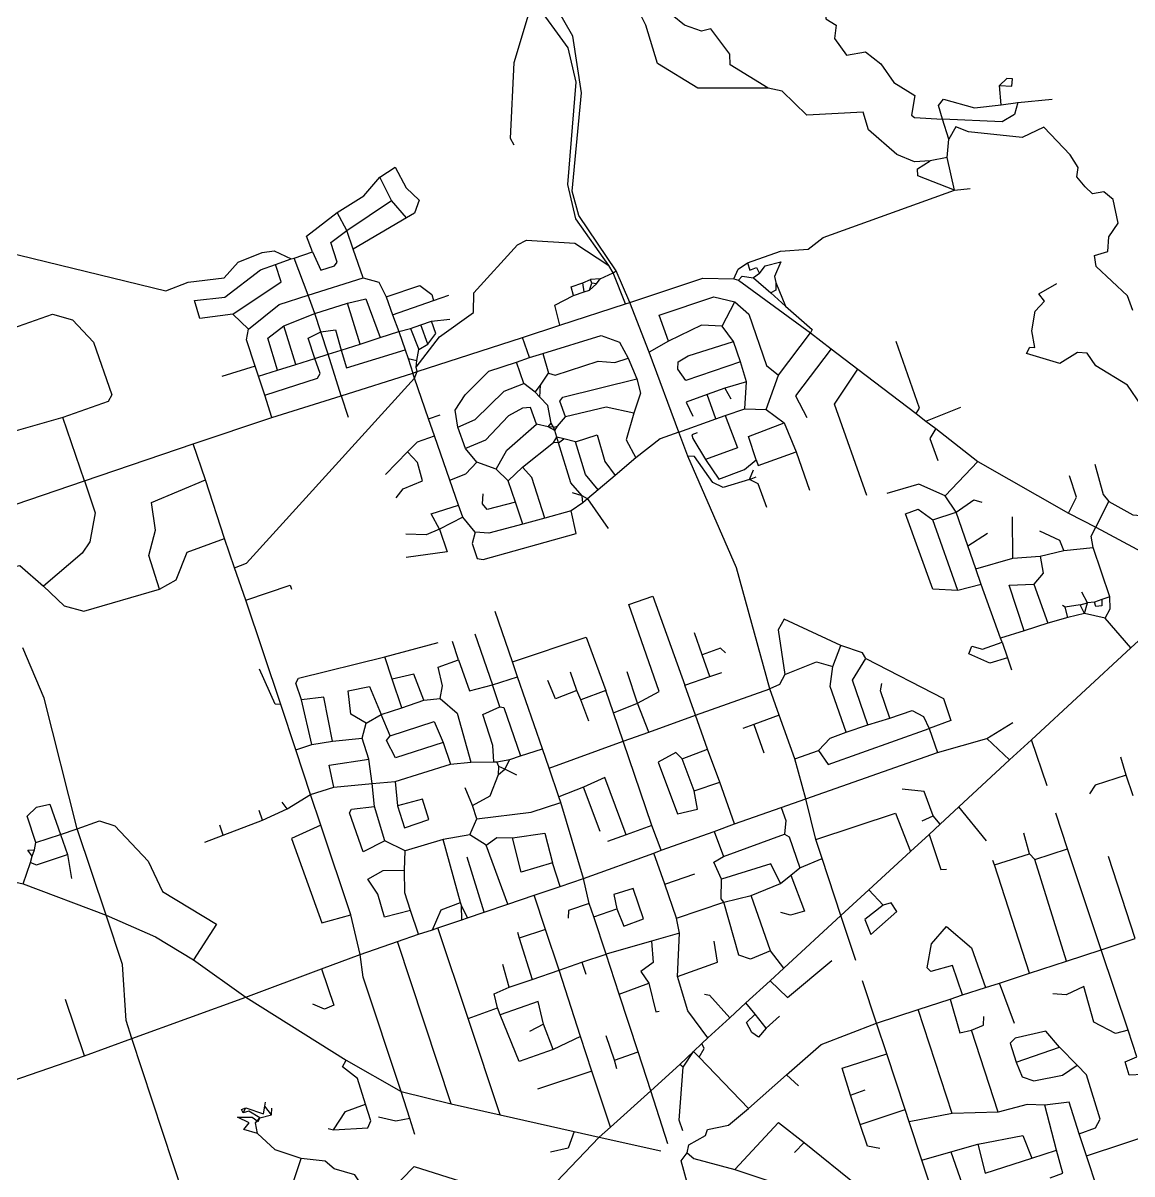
# Model space of a CAD drawing. Header units: metres. Extents: x 609554 to 651406, y 4826501 to 4857446.
# Drawn here: x 644985 to 648898, y 4849140 to 4853202 of the extents above; entities that cross this region are included whole.
import ezdxf

# ---------------------------------------------------------------- set-up
doc = ezdxf.new("R2010")
doc.units = ezdxf.units.M

msp = doc.modelspace()

# ---------------------------------------------------------------- linework, layer by layer
at = {"layer": 'ROADS'}
for points in [[(647435.5, 4853783.7), (647446.5, 4853791.3), (647497.4, 4853622), (647440.1, 4853571.8), (647453.3, 4853529.5), (647407.6, 4853404.8), (647407.1, 4853352.3), (647462.9, 4853333.7), (647487.8, 4853264), (647578.5, 4853293.2), (647663.7, 4853366), (647723.9, 4853348.8), (647817.7, 4853276.4), (647817.5, 4853217), (647854.8, 4853195), (647848.6, 4853147.7), (647891.2, 4853088.4), (647958.2, 4853100.7), (648012.2, 4853057.9), (648058.3, 4852992.1), (648132.2, 4852947), (648119.8, 4852877.7), (648130.7, 4852868.6), (648229.7, 4852862.7)], [(647614.4, 4852972.6), (647366.8, 4852972), (647224.6, 4853060), (647183.2, 4853194.8), (647116.4, 4853328.1)], [(647614.4, 4852972.6), (647480.9, 4853055.3), (647478.7, 4853092.4), (647412.3, 4853181.5), (647379.4, 4853174.1), (647318.8, 4853194.4), (647275.2, 4853230.2), (647206.8, 4853251.3), (647166.4, 4853322.5), (647116.4, 4853328.1)], [(647052.7, 4852347.1), (646935.7, 4852511.3), (646907.6, 4852631.9), (646936.8, 4852993.7), (646909.3, 4853114.9), (646792.2, 4853274.8), (646704.8, 4853290.5)], [(646718.8, 4852770.8), (646705.5, 4852794.4), (646718.1, 4853062.8), (646779.1, 4853267.1), (646761.2, 4853283.5), (646717.1, 4853267.1), (646704.8, 4853290.5)], [(646956, 4852956), (646925, 4853156.5), (646839.8, 4853306.5)], [(648431.2, 4852982.3), (648474.7, 4852979.8), (648476.3, 4853005), (648456.9, 4853006.9), (648431.2, 4852982.3)], [(647078.4, 4852328), (646946.2, 4852522.9), (646923.4, 4852608.4), (646956, 4852956)], [(648186.3, 4852716.3), (648130.5, 4852712.7), (648069, 4852738.7), (647969.1, 4852825), (647950, 4852887.3), (647750.5, 4852877.6), (647664.5, 4852962.2), (647614.4, 4852972.6)], [(648436.7, 4852913.1), (648431.2, 4852982.3)], [(648229.7, 4852862.7), (648215.9, 4852911.8), (648233.2, 4852933.2), (648342.4, 4852903.5), (648436.7, 4852913.1)], [(648495.9, 4852922.4), (648483.7, 4852879.1), (648440.3, 4852853.5), (648229.7, 4852862.7)], [(648436.7, 4852913.1), (648495.9, 4852922.4)], [(648495.9, 4852922.4), (648616.9, 4852933.5)], [(648251.6, 4852792.3), (648229.7, 4852862.7)], [(648901.5, 4852187.6), (648882.8, 4852239.5), (648772.5, 4852343.1), (648766.2, 4852381.3), (648813.3, 4852395.5), (648817.2, 4852447.4), (648849.5, 4852496.3), (648831.5, 4852578.9), (648798.7, 4852606.4), (648758.6, 4852599.2), (648733.7, 4852624.2), (648704.1, 4852659.6), (648708.4, 4852693), (648680.1, 4852737.2), (648586.9, 4852834.3), (648510.6, 4852798.4), (648321.7, 4852818.3), (648276.7, 4852836.1), (648251.6, 4852792.3)], [(648246.1, 4852727.6), (648251.6, 4852792.3)], [(644269.6, 4852726), (644551.7, 4852506), (644643.7, 4852463), (645489.2, 4852257.1), (645568.4, 4852287.4), (645694.3, 4852302.6), (645744.7, 4852357.9), (645828.5, 4852392.4), (645871.2, 4852398.4), (645931.6, 4852369.7)], [(648272, 4852612.7), (648143, 4852663.4), (648141, 4852687.3), (648186.3, 4852716.3)], [(648246.1, 4852727.6), (648186.3, 4852716.3)], [(648272, 4852612.7), (648246.1, 4852727.6)], [(646243.6, 4852658.7), (646297.8, 4852693.1), (646337.6, 4852620.7), (646383.4, 4852577), (646366.9, 4852530.7), (646337.8, 4852514.8)], [(646093.3, 4852534), (646188.2, 4852593), (646243.6, 4852658.7)], [(646285.4, 4852576.3), (646243.6, 4852658.7)], [(647541.6, 4852356), (647657.5, 4852396.7), (647756.2, 4852404.5), (647808.9, 4852445.4), (648272, 4852612.7)], [(648272, 4852612.7), (648326.9, 4852618.4)], [(646128, 4852469.7), (646285.4, 4852576.3)], [(646337.8, 4852514.8), (646285.4, 4852576.3)], [(646006.9, 4852394.2), (645985.5, 4852450.3), (646093.3, 4852534)], [(646128, 4852469.7), (646093.3, 4852534)], [(646337.8, 4852514.8), (646150.3, 4852404.1)], [(646006.9, 4852394.2), (646035.8, 4852330.5), (646084.4, 4852344.9), (646093.1, 4852358.5), (646071.4, 4852427.6), (646128, 4852469.7)], [(646150.3, 4852404.1), (646128, 4852469.7)], [(646371.9, 4851988.2), (646454.8, 4852095.1), (646574.9, 4852181.1), (646576.4, 4852250.4), (646729.9, 4852420), (646761.9, 4852435.4), (646931.8, 4852425.7), (647052.7, 4852347.1)], [(645941.8, 4852372.9), (646006.9, 4852394.2)], [(646185.9, 4852302.8), (646150.3, 4852404.1)], [(645725.1, 4852175.1), (645609.5, 4852158.9), (645589.6, 4852222.8), (645696.8, 4852235), (645822.7, 4852331.2), (645876.2, 4852350.2)], [(645725.1, 4852175.1), (645895.7, 4852288.8), (645876.2, 4852350.2)], [(645876.2, 4852350.2), (645931.6, 4852369.7)], [(645931.6, 4852369.7), (645941.8, 4852372.9)], [(645990.7, 4852242), (645941.8, 4852372.9)], [(647067.6, 4852320.7), (647052.7, 4852347.1)], [(647492.8, 4852299.6), (647508.1, 4852333.1), (647541.6, 4852356)], [(647541.6, 4852356), (647549.6, 4852330.3), (647572.8, 4852339.2), (647584, 4852318.8)], [(647584, 4852318.8), (647604.3, 4852345.7), (647659.8, 4852359.4), (647636.5, 4852307.5), (647642.1, 4852286.4)], [(645990.7, 4852242), (646185.9, 4852302.8)], [(646185.9, 4852302.8), (646240.6, 4852287.7), (646266, 4852236)], [(647021.5, 4852299.6), (646988.1, 4852297.5)], [(647008.5, 4852282.2), (647021.5, 4852299.6)], [(647021.5, 4852299.6), (647067.6, 4852320.7)], [(647067.6, 4852320.7), (647078.4, 4852328)], [(647111.2, 4852211.3), (647067.6, 4852320.7)], [(647125.8, 4852216), (647078.4, 4852328)], [(647125.8, 4852216), (647383.4, 4852301.7), (647492.8, 4852299.6)], [(647492.8, 4852299.6), (647509.8, 4852294.3)], [(647509.8, 4852294.3), (647522.9, 4852308.8), (647562.7, 4852302.9)], [(647584, 4852318.8), (647562.7, 4852302.9)], [(647562.7, 4852302.9), (647623.8, 4852250.6)], [(646266, 4852236), (646385.7, 4852276.5), (646428, 4852244), (646433, 4852222.6)], [(646927.8, 4852241.1), (646919.4, 4852271.4), (646960.4, 4852285.2)], [(646960.4, 4852285.2), (646988.1, 4852297.5)], [(646965, 4852253.1), (646960.4, 4852285.2)], [(646965, 4852253.1), (646984.5, 4852259.3)], [(646984.5, 4852259.3), (646992.6, 4852284.3)], [(646984.5, 4852259.3), (647008.5, 4852282.2)], [(646992.6, 4852284.3), (646988.1, 4852297.5)], [(647008.5, 4852282.2), (646992.6, 4852284.3)], [(647509.8, 4852294.3), (647763.7, 4852108.6)], [(647642.1, 4852286.4), (647641.5, 4852259.3), (647623.8, 4852250.6)], [(647642.1, 4852286.4), (647675.7, 4852202.5)], [(648931, 4851853.9), (648882.6, 4851923.9), (648770.3, 4851992.3), (648740.7, 4852036.9), (648706.3, 4852039.9), (648644.1, 4852000.8), (648526, 4852035.4), (648537.5, 4852058.4), (648555, 4852056.9), (648545.1, 4852116.2), (648556.4, 4852185.3), (648589.9, 4852220.1), (648570.1, 4852247), (648633.5, 4852283.5)], [(645781.2, 4852122.3), (645889.3, 4852209.1), (645990.7, 4852242)], [(646014.5, 4852176.9), (645990.7, 4852242)], [(646129.5, 4852213.7), (646194.6, 4852228.5), (646245.7, 4852092.2)], [(646266, 4852236), (646289, 4852172.4)], [(646289, 4852172.4), (646433, 4852222.6)], [(646433, 4852222.6), (646487.6, 4852242.4)], [(646879.4, 4852135.4), (646862.3, 4852206.7), (646927.8, 4852241.1)], [(646927.8, 4852241.1), (646965, 4852253.1)], [(647262.4, 4852079.8), (647229.4, 4852170.9), (647422.4, 4852235.4), (647496.5, 4852217.8)], [(647452, 4852132.2), (647496.5, 4852217.8)], [(647496.5, 4852217.8), (647546, 4852174.8), (647609.1, 4851993.6), (647650.7, 4851959.4)], [(647623.8, 4852250.6), (647675.7, 4852202.5)], [(645904.9, 4852133), (646014.5, 4852176.9)], [(646014.5, 4852176.9), (646129.5, 4852213.7)], [(646036.1, 4852111.9), (646014.5, 4852176.9)], [(646175.1, 4852068.8), (646129.5, 4852213.7)], [(646879.4, 4852135.4), (647111.2, 4852211.3)], [(647111.2, 4852211.3), (647125.8, 4852216)], [(647194.9, 4852041), (647125.8, 4852216)], [(647675.7, 4852202.5), (647769.5, 4852121.2), (647763.7, 4852108.6)], [(644828, 4852082.5), (645089, 4852174.3), (645159.5, 4852155.2), (645233.3, 4852076.2), (645297.9, 4851890.3), (645285.4, 4851866.9), (645125.3, 4851809.6)], [(645781.2, 4852122.3), (645725.1, 4852175.1)], [(646289, 4852172.4), (646311.6, 4852113.3)], [(646352, 4852123.7), (646388.7, 4852136.7)], [(646388.7, 4852136.7), (646426.9, 4852150.2)], [(646413, 4852068.3), (646388.7, 4852136.7)], [(646413, 4852068.3), (646441.3, 4852106.6), (646426.9, 4852150.2)], [(646426.9, 4852150.2), (646491.2, 4852156.9)], [(645804.7, 4851991.7), (645773.4, 4852084), (645781.2, 4852122.3)], [(645882.8, 4851976.9), (645849.3, 4852089.8), (645904.9, 4852133)], [(645948, 4851997.4), (645904.9, 4852133)], [(646014.9, 4852018.4), (645991.3, 4852089.9), (646036.1, 4852111.9)], [(646036.1, 4852111.9), (646088, 4852119.2), (646108.3, 4852047.8)], [(646062.4, 4852033.3), (646036.1, 4852111.9)], [(646245.7, 4852092.2), (646311.6, 4852113.3)], [(646311.6, 4852113.3), (646352, 4852123.7)], [(646311.6, 4852113.3), (646333.4, 4852048.9)], [(646352, 4852123.7), (646382.1, 4852050.1)], [(646747.3, 4852092.1), (646879.4, 4852135.4)], [(646819, 4852035.7), (647025.6, 4852099.8), (647089.4, 4852076.2), (647120.8, 4852020)], [(647452, 4852132.2), (647379.6, 4852135.7), (647262.4, 4852079.8)], [(647492.1, 4852077.8), (647452, 4852132.2)], [(647650.7, 4851959.4), (647763.7, 4852108.6)], [(647763.7, 4852108.6), (647836.6, 4852052.8)], [(645125.3, 4851809.6), (644944.2, 4851757.8), (644828, 4852082.5)], [(646108.3, 4852047.8), (646175.1, 4852068.8)], [(646175.1, 4852068.8), (646245.7, 4852092.2)], [(646375.5, 4851972.3), (646747.3, 4852092.1)], [(646382.1, 4852050.1), (646413, 4852068.3)], [(646772.8, 4852021.3), (646747.3, 4852092.1)], [(647262.4, 4852079.8), (647194.9, 4852041)], [(647517.2, 4852006.4), (647324.2, 4851941.2), (647295.4, 4851981.2), (647296.9, 4852006.7), (647331.7, 4852027.5), (647492.1, 4852077.8)], [(647517.2, 4852006.4), (647492.1, 4852077.8)], [(648136.5, 4851823.9), (648149, 4851842.4), (648066.5, 4852078)], [(645837.9, 4851889.4), (646024.4, 4851949.3), (646033.8, 4851965), (646014.9, 4852018.4)], [(645948, 4851997.4), (646014.9, 4852018.4)], [(646014.9, 4852018.4), (646062.4, 4852033.3)], [(646062.4, 4852033.3), (646108.3, 4852047.8)], [(646107.7, 4851886.7), (646062.4, 4852033.3)], [(646108.3, 4852047.8), (646126.9, 4851985.4), (646333.4, 4852048.9)], [(646333.4, 4852048.9), (646343.9, 4852018.8)], [(646343.9, 4852018.8), (646360.2, 4851967.1)], [(646343.9, 4852018.8), (646374.8, 4852011.5)], [(646374.8, 4852011.5), (646382.1, 4852050.1)], [(646726.2, 4852005.8), (646772.8, 4852021.3)], [(646772.8, 4852021.3), (646819, 4852035.7)], [(646819, 4852035.7), (646839.4, 4851966.9)], [(646839.4, 4851966.9), (646862.6, 4851959.2), (647014.3, 4852008.6), (647073.6, 4852004.7), (647120.8, 4852020)], [(647120.8, 4852020), (647150.7, 4851947)], [(647298.8, 4851758.6), (647194.9, 4852041)], [(647836.6, 4852052.8), (647710.5, 4851886.8), (647751.4, 4851810.1)], [(647836.6, 4852052.8), (647930.4, 4851980.4)], [(645804.7, 4851991.7), (645686.8, 4851954.3)], [(645816.3, 4851956), (645804.7, 4851991.7)], [(645816.3, 4851956), (645882.8, 4851976.9)], [(645882.8, 4851976.9), (645948, 4851997.4)], [(646371.9, 4851988.2), (646374.8, 4852011.5)], [(646375.5, 4851972.3), (646371.9, 4851988.2)], [(646519.2, 4851776.1), (646510.2, 4851835.9), (646544.9, 4851890.1), (646629.2, 4851973.9), (646726.2, 4852005.8)], [(646752.2, 4851929.8), (646726.2, 4852005.8)], [(647538.6, 4851936.1), (647517.2, 4852006.4)], [(647962.2, 4851535.1), (647848.1, 4851856.9), (647930.4, 4851980.4)], [(647930.4, 4851980.4), (648136.5, 4851823.9)], [(645731, 4851279.6), (645774, 4851296.1), (646366.3, 4851949.4)], [(645837.9, 4851889.4), (645816.3, 4851956)], [(646107.7, 4851886.7), (646360.2, 4851967.1)], [(646360.2, 4851967.1), (646375.5, 4851972.3)], [(646366.3, 4851949.4), (646360.2, 4851967.1)], [(646366.3, 4851949.4), (646375.5, 4851972.3)], [(646416.2, 4851805.6), (646366.3, 4851949.4)], [(646811.4, 4851924.2), (646839.4, 4851966.9)], [(646899.7, 4851812.1), (646879.4, 4851867.7), (646890.4, 4851881.5), (647150.7, 4851947)], [(647150.7, 4851947), (647163.6, 4851896), (647140.1, 4851824.8)], [(647538.6, 4851936.1), (647461.9, 4851913.1)], [(647532.6, 4851841.1), (647538.6, 4851936.1)], [(647607.3, 4851838.4), (647650.7, 4851959.4)], [(646519.2, 4851776.1), (646580.1, 4851803.3), (646682.4, 4851903), (646752.2, 4851929.8)], [(646792.2, 4851900), (646752.2, 4851929.8)], [(646792.2, 4851900), (646811.4, 4851924.2)], [(646809.1, 4851882.2), (646792.2, 4851900)], [(646809.1, 4851882.2), (646811.4, 4851924.2)], [(647461.9, 4851913.1), (647398.7, 4851890.8)], [(647461.9, 4851913.1), (647482.6, 4851876.4)], [(645863.4, 4851810.5), (645837.9, 4851889.4)], [(645863.4, 4851810.5), (646107.7, 4851886.7)], [(646107.7, 4851886.7), (646132.8, 4851811.5)], [(646848.4, 4851789.7), (646837.5, 4851852.3), (646809.1, 4851882.2)], [(647398.7, 4851890.8), (647325.7, 4851864.7), (647348.5, 4851814.2)], [(647429.9, 4851805.4), (647398.7, 4851890.8)], [(646416.2, 4851805.6), (646457.6, 4851819.6)], [(646796.6, 4851786.7), (646776.3, 4851845.7), (646747.2, 4851843.1), (646698.7, 4851816.3), (646616.6, 4851730), (646545.9, 4851701.1)], [(646870.9, 4851779.7), (646899.7, 4851812.1)], [(647140.1, 4851824.8), (647043.2, 4851846), (646899.7, 4851812.1)], [(647140.1, 4851824.8), (647113.3, 4851731), (647147.5, 4851667.8)], [(647463.2, 4851816.7), (647505.8, 4851702.7), (647393.9, 4851661.7)], [(647429.9, 4851805.4), (647463.2, 4851816.7)], [(647463.2, 4851816.7), (647532.6, 4851841.1)], [(647532.6, 4851841.1), (647607.3, 4851838.4)], [(647607.3, 4851838.4), (647671.5, 4851791.1)], [(648136.5, 4851823.9), (648171.1, 4851797.1)], [(648171.1, 4851797.1), (648294.3, 4851846)], [(645202.1, 4851586.5), (645125.3, 4851809.6)], [(645585.8, 4851717.5), (645863.4, 4851810.5)], [(646437.1, 4851745.5), (646416.2, 4851805.6)], [(646545.9, 4851701.1), (646519.2, 4851776.1)], [(646654.9, 4851627.4), (646692.7, 4851694.5), (646796.6, 4851786.7)], [(646837.8, 4851777), (646796.6, 4851786.7)], [(646837.8, 4851777), (646848.4, 4851789.7)], [(646861.2, 4851764.1), (646837.8, 4851777)], [(646856.6, 4851776.1), (646837.8, 4851777)], [(646856.6, 4851776.1), (646848.4, 4851789.7)], [(646856.6, 4851776.1), (646870.9, 4851779.7)], [(646861.2, 4851764.1), (646856.6, 4851776.1)], [(646861.2, 4851764.1), (646870.9, 4851779.7)], [(647298.8, 4851758.6), (647429.9, 4851805.4)], [(647572.1, 4851661), (647544.8, 4851743.5), (647671.5, 4851791.1)], [(647671.5, 4851791.1), (647713, 4851689.2)], [(648171.1, 4851797.1), (648205.7, 4851771.7)], [(648205.7, 4851771.7), (648185.6, 4851735.7), (648212.8, 4851658.1)], [(648205.7, 4851771.7), (648353.9, 4851655)], [(646341.8, 4851689.1), (646377.3, 4851723.6), (646437.1, 4851745.5)], [(646491.4, 4851589.4), (646437.1, 4851745.5)], [(646857, 4851721.9), (646868.6, 4851740.5)], [(646868.6, 4851740.5), (646861.2, 4851764.1)], [(646874.4, 4851720.6), (646868.6, 4851740.5)], [(646893, 4851734.9), (646868.6, 4851740.5)], [(646874.4, 4851720.6), (646893, 4851734.9)], [(646934.9, 4851724.7), (646893, 4851734.9)], [(646934.9, 4851724.7), (647011.1, 4851749.4), (647038.2, 4851654.5), (647074.5, 4851605)], [(647298.8, 4851758.6), (647233.6, 4851734.2), (647147.5, 4851667.8)], [(647331.2, 4851673.1), (647298.8, 4851758.6)], [(647364.1, 4851755.6), (647344.8, 4851748.9), (647349, 4851735.4), (647393.9, 4851661.7)], [(645202.1, 4851586.5), (645585.8, 4851717.5)], [(645629.1, 4851589.6), (645585.8, 4851717.5)], [(646264.2, 4851609), (646341.8, 4851689.1)], [(646301.9, 4851526.9), (646326.9, 4851558.6), (646394.4, 4851586.3), (646377.3, 4851651.6), (646341.8, 4851689.1)], [(646586.5, 4851652), (646545.9, 4851701.1)], [(646747.4, 4851635.3), (646857, 4851721.9)], [(646874.4, 4851720.6), (646857, 4851721.9)], [(646958.1, 4851533.4), (646918.6, 4851580), (646874.4, 4851720.6)], [(647014.5, 4851554.3), (646970.2, 4851609.4), (646934.9, 4851724.7)], [(647572.1, 4851661), (647578.7, 4851641.2), (647713, 4851689.2)], [(647713, 4851689.2), (647760.5, 4851553.5)], [(646491.4, 4851589.4), (646547.6, 4851611.7), (646586.5, 4851652)], [(646654.9, 4851627.4), (646586.5, 4851652)], [(647147.5, 4851667.8), (647074.5, 4851605)], [(647620.6, 4850852.6), (647502.5, 4851279.8), (647331.2, 4851673.1)], [(647548.5, 4851591.3), (647455.4, 4851563.1), (647419.2, 4851580.8), (647354.6, 4851672.3), (647331.2, 4851673.1)], [(647393.9, 4851661.7), (647440.1, 4851592.2), (647531.2, 4851626.8), (647572.1, 4851661)], [(648239.1, 4851533), (648353.9, 4851655)], [(648353.9, 4851655), (648674.5, 4851472.4)], [(646697.4, 4851586.9), (646654.9, 4851627.4)], [(646697.4, 4851586.9), (646747.4, 4851635.3)], [(646826, 4851455.2), (646780.7, 4851597.9), (646747.4, 4851635.3)], [(647548.5, 4851591.3), (647563.1, 4851625.8)], [(648767.2, 4851645.3), (648797.1, 4851538.2), (648817.2, 4851513.7)], [(644811.9, 4851453.9), (645202.1, 4851586.5)], [(645202.1, 4851586.5), (645240.1, 4851473.2), (645220.9, 4851371.3), (645194.1, 4851331.2), (645057.1, 4851214.4)], [(645467.1, 4851204.2), (645428.7, 4851322.8), (645452.6, 4851412.7), (645438.6, 4851510.4), (645629.1, 4851589.6)], [(645696.4, 4851382.7), (645629.1, 4851589.6)], [(646521.4, 4851500.8), (646491.4, 4851589.4)], [(646723, 4851511.1), (646697.4, 4851586.9)], [(647074.5, 4851605), (647014.5, 4851554.3)], [(647548.5, 4851591.3), (647572.7, 4851600.1)], [(647609.5, 4851492.1), (647579.6, 4851575.7), (647548.5, 4851591.3)], [(648239.1, 4851533), (648145.7, 4851575.3), (648033.8, 4851542.1)], [(648674.5, 4851472.4), (648702, 4851529.3), (648677.4, 4851604.6)], [(646723, 4851511.1), (646623.2, 4851485), (646606.3, 4851505.8), (646608.5, 4851540.1)], [(646958.1, 4851533.4), (646924.3, 4851544)], [(646977.5, 4851522.6), (646958.1, 4851533.4)], [(646961, 4851509.2), (646958.1, 4851533.4)], [(647014.5, 4851554.3), (646977.5, 4851522.6)], [(648278.2, 4851476.5), (648239.1, 4851533)], [(646455.1, 4851415.6), (646425.9, 4851470.2), (646521.4, 4851500.8)], [(646536.6, 4851458.3), (646521.4, 4851500.8)], [(646749.2, 4851433.2), (646723, 4851511.1)], [(646961, 4851509.2), (646919.4, 4851480.3)], [(646977.5, 4851522.6), (646961, 4851509.2)], [(646977.5, 4851522.6), (647049.8, 4851418.5)], [(648284.1, 4851199.6), (648195.2, 4851204.6), (648099.7, 4851470), (648143.5, 4851486.7), (648195.6, 4851449)], [(648278.2, 4851476.5), (648340.6, 4851519.4), (648368.2, 4851511.4)], [(648770.3, 4851423.4), (648817.2, 4851513.7)], [(648817.2, 4851513.7), (648901.9, 4851467), (648987.3, 4851459.2)], [(646536.6, 4851458.3), (646455.1, 4851415.6)], [(646580.9, 4851405), (646536.6, 4851458.3)], [(646580.9, 4851405), (646570.2, 4851365.9), (646588.2, 4851312.1), (646609, 4851309.4), (646937.1, 4851400.3), (646919.4, 4851480.3)], [(646826, 4851455.2), (646749.2, 4851433.2)], [(646919.4, 4851480.3), (646826, 4851455.2)], [(648195.6, 4851449), (648278.2, 4851476.5)], [(648284.1, 4851199.6), (648195.6, 4851449)], [(648318.9, 4851357.4), (648278.2, 4851476.5)], [(648478.2, 4851314), (648476.2, 4851459)], [(648674.5, 4851472.4), (648770.3, 4851423.4)], [(646455.1, 4851415.6), (646407.6, 4851396.1), (646336, 4851398.2)], [(646455.1, 4851415.6), (646481.6, 4851335.5), (646337, 4851316.1)], [(646749.2, 4851433.2), (646628.3, 4851401.9), (646580.9, 4851405)], [(648658.1, 4851340.2), (648644.3, 4851375.8), (648573.7, 4851408.3)], [(648761.9, 4851351), (648753.9, 4851391.5), (648770.3, 4851423.4)], [(648770.3, 4851423.4), (648996.3, 4851301.6)], [(645467.1, 4851204.2), (645525.9, 4851236.8), (645564.5, 4851334.9), (645696.4, 4851382.7)], [(645731, 4851279.6), (645696.4, 4851382.7)], [(648318.9, 4851357.4), (648388.2, 4851402.1)], [(648347.5, 4851275.5), (648318.9, 4851357.4)], [(648574.7, 4851321), (648658.1, 4851340.2)], [(648658.1, 4851340.2), (648761.9, 4851351)], [(648820.4, 4851177), (648761.9, 4851351)], [(644871.6, 4851267), (644974.1, 4851287.6), (645057.1, 4851214.4)], [(648347.5, 4851275.5), (648478.2, 4851314)], [(648478.2, 4851314), (648574.7, 4851321)], [(648574.7, 4851321), (648584.9, 4851261.1), (648552.4, 4851222.1)], [(645771.1, 4851165), (645731, 4851279.6)], [(648366.7, 4851220.7), (648347.5, 4851275.5)], [(645057.1, 4851214.4), (645129.7, 4851145.3), (645199.3, 4851126.3), (645467.1, 4851204.2)], [(645771.1, 4851165), (645927.2, 4851218.3), (645932.5, 4851204)], [(648366.7, 4851220.7), (648284.1, 4851199.6)], [(648434.9, 4851031.1), (648366.7, 4851220.7)], [(648518, 4851057.4), (648464.7, 4851218), (648552.4, 4851222.1)], [(648552.4, 4851222.1), (648601.8, 4851083.7)], [(648894.5, 4850997.2), (649127, 4851210.3)], [(645894.4, 4850797.4), (645771.1, 4851165)], [(647153.8, 4850801.7), (647230, 4850843.3), (647123.2, 4851149.6), (647207.2, 4851179.7), (647320.2, 4850864.8)], [(648741.3, 4851155.7), (648721.7, 4851193.5)], [(648791.8, 4851167.6), (648792.3, 4851145.5), (648770.7, 4851142.7), (648766.1, 4851158.7)], [(648791.8, 4851167.6), (648766.1, 4851158.7)], [(648820.4, 4851177), (648791.8, 4851167.6)], [(648803.3, 4851101.9), (648821.5, 4851134.9), (648820.4, 4851177)], [(646712.1, 4850948.2), (646651.4, 4851125.3)], [(648663.1, 4851141.1), (648652.8, 4851146.6)], [(648715.7, 4851148.8), (648663.1, 4851141.1)], [(648672.3, 4851104.4), (648663.1, 4851141.1)], [(648715.7, 4851148.8), (648741.3, 4851155.7)], [(648731, 4851117.8), (648715.7, 4851148.8)], [(648731, 4851117.8), (648741.3, 4851155.7)], [(648766.1, 4851158.7), (648741.3, 4851155.7)], [(647871.3, 4851005.5), (647670.7, 4851098.2), (647649.3, 4851061.2), (647673.8, 4850903.5)], [(648601.8, 4851083.7), (648518, 4851057.4)], [(648672.3, 4851104.4), (648601.8, 4851083.7)], [(648731, 4851117.8), (648672.3, 4851104.4)], [(648803.3, 4851101.9), (648731, 4851117.8)], [(648894.5, 4850997.2), (648803.3, 4851101.9)], [(646579.5, 4851046.2), (646642.2, 4850866.4)], [(647381.8, 4850972.9), (647354.9, 4851050.6)], [(648518, 4851057.4), (648434.9, 4851031.1)], [(646261.9, 4850965.2), (646450.2, 4851016.3)], [(646521.9, 4850954.4), (646500.2, 4851019)], [(646712.1, 4850948.2), (646971.9, 4851035.3), (647041.3, 4850846.1)], [(647842.8, 4850931.6), (647871.3, 4851005.5)], [(647959, 4850959), (647946.9, 4850979.6), (647871.3, 4851005.5)], [(648459, 4850962.2), (648397.3, 4850942.7), (648322.4, 4850976.3), (648333.6, 4851003.3), (648370.6, 4850992.8), (648439.7, 4851016.8)], [(648439.7, 4851016.8), (648434.9, 4851031.1)], [(648439.7, 4851016.8), (648459, 4850962.2)], [(645175.9, 4850358.4), (645059.8, 4850819.5), (644984.9, 4850997.1)], [(645967.2, 4850813.7), (645947.8, 4850872.6), (645956.6, 4850890.1), (646261.9, 4850965.2)], [(646287.5, 4850886.6), (646261.9, 4850965.2)], [(647463.8, 4850978.9), (647446.6, 4850995.9), (647381.8, 4850972.9)], [(647408.7, 4850895.6), (647381.8, 4850972.9)], [(647966.4, 4850725.3), (647911.8, 4850882.6), (647959, 4850959)], [(647959, 4850959), (648233.3, 4850818.1), (648259.4, 4850741.1), (648182.5, 4850712.1)], [(648459, 4850962.2), (648472.8, 4850919.9)], [(648543.7, 4850672.4), (648894.5, 4850997.2)], [(645894.4, 4850797.4), (645874.6, 4850797.8), (645820.1, 4850922.2)], [(646456.6, 4850818.1), (646465.3, 4850863.1), (646449.9, 4850929), (646521.9, 4850954.4)], [(646521.9, 4850954.4), (646561.1, 4850844.9), (646642.2, 4850866.4)], [(646730.2, 4850894.8), (646712.1, 4850948.2)], [(647673.8, 4850903.5), (647785.3, 4850947.6), (647842.8, 4850931.6)], [(647889.7, 4850699.3), (647832.9, 4850861.1), (647842.8, 4850931.6)], [(646398.9, 4850811.8), (646363.6, 4850904.1), (646287.5, 4850886.6)], [(646322.1, 4850785.9), (646287.5, 4850886.6)], [(646642.2, 4850866.4), (646730.2, 4850894.8)], [(646818, 4850640.2), (646730.2, 4850894.8)], [(646939.8, 4850846.2), (646863.6, 4850816.7), (646836.5, 4850881.9)], [(646939.8, 4850846.2), (646917.4, 4850910.9)], [(647153.8, 4850801.7), (647117.2, 4850912.5)], [(647320.2, 4850864.8), (647408.7, 4850895.6)], [(647408.7, 4850895.6), (647450.8, 4850910.3)], [(647673.8, 4850903.5), (647655.1, 4850867.8), (647620.6, 4850852.6)], [(646195.5, 4850731.1), (646141.5, 4850762.5), (646132.6, 4850845.1), (646207.3, 4850861), (646248.8, 4850761.7)], [(646668, 4850789.2), (646642.2, 4850866.4)], [(646953, 4850813.7), (646939.8, 4850846.2)], [(647041.3, 4850846.1), (646953, 4850813.7)], [(647068.5, 4850767.5), (647041.3, 4850846.1)], [(647358, 4850759.2), (647320.2, 4850864.8)], [(647358, 4850759.2), (647620.6, 4850852.6)], [(647653.5, 4850760), (647620.6, 4850852.6)], [(648044.2, 4850749.2), (648011.1, 4850845.4), (648015.6, 4850870.7)], [(645947.5, 4850636.5), (645894.4, 4850797.4)], [(646077.5, 4850667.7), (646046.2, 4850822.7), (645967.2, 4850813.7)], [(646004.1, 4850655.4), (645967.2, 4850813.7)], [(646322.1, 4850785.9), (646398.9, 4850811.8)], [(646398.9, 4850811.8), (646456.6, 4850818.1)], [(646456.6, 4850818.1), (646516.9, 4850766.8), (646565.8, 4850593.6)], [(646981.6, 4850738.6), (646953, 4850813.7)], [(647068.5, 4850767.5), (647153.8, 4850801.7)], [(647192.9, 4850699.6), (647153.8, 4850801.7)], [(646195.5, 4850731.1), (646248.8, 4850761.7)], [(646248.8, 4850761.7), (646322.1, 4850785.9)], [(646280.8, 4850686.8), (646248.8, 4850761.7)], [(646646, 4850595.1), (646643.1, 4850652.8), (646607.3, 4850762), (646668, 4850789.2)], [(646668, 4850789.2), (646681.9, 4850786.7), (646741, 4850615.7)], [(647103.2, 4850667.3), (647068.5, 4850767.5)], [(647192.9, 4850699.6), (647358, 4850759.2)], [(647400.8, 4850638.9), (647358, 4850759.2)], [(647653.5, 4850760), (647563.5, 4850726.6)], [(647708.6, 4850604.8), (647653.5, 4850760)], [(648044.2, 4850749.2), (648122.5, 4850775.8), (648162.4, 4850755.2), (648182.5, 4850712.1)], [(646182, 4850677.9), (646195.5, 4850731.1)], [(646280.8, 4850686.8), (646436, 4850737.3), (646467.1, 4850663.4)], [(647563.5, 4850726.6), (647524.7, 4850712.7)], [(647563.5, 4850726.6), (647599.3, 4850626.1)], [(647889.7, 4850699.3), (647966.4, 4850725.3)], [(647966.4, 4850725.3), (648044.2, 4850749.2)], [(648386.6, 4850677.4), (648477.9, 4850733.9)], [(646077.5, 4850667.7), (646182, 4850677.9)], [(646205, 4850604.1), (646182, 4850677.9)], [(646467.1, 4850663.4), (646299.2, 4850608.8), (646268.1, 4850670.2), (646280.8, 4850686.8)], [(647103.2, 4850667.3), (647192.9, 4850699.6)], [(647791.6, 4850634.4), (647826.7, 4850585.6), (648182.5, 4850712.1)], [(647791.6, 4850634.4), (647833.1, 4850678.4), (647889.7, 4850699.3)], [(648182.5, 4850712.1), (648212.3, 4850627.9)], [(648212.3, 4850627.9), (648386.6, 4850677.4)], [(648466.7, 4850601.6), (648386.6, 4850677.4)], [(645947.5, 4850636.5), (646004.1, 4850655.4)], [(646000.1, 4850479.3), (645947.5, 4850636.5)], [(646004.1, 4850655.4), (646077.5, 4850667.7)], [(646467.1, 4850663.4), (646493.8, 4850587)], [(646741, 4850615.7), (646818, 4850640.2)], [(646841.7, 4850572.6), (646818, 4850640.2)], [(646841.7, 4850572.6), (647103.2, 4850667.3)], [(647204.5, 4850369.5), (647103.2, 4850667.3)], [(647311.5, 4850605.1), (647400.8, 4850638.9)], [(647443.4, 4850523.4), (647400.8, 4850638.9)], [(647708.6, 4850604.8), (647791.6, 4850634.4)], [(648466.7, 4850601.6), (648543.7, 4850672.4)], [(648598.8, 4850509.5), (648543.7, 4850672.4)], [(646081.6, 4850504.9), (646065.6, 4850582.5), (646205, 4850604.1)], [(646217.2, 4850518.2), (646205, 4850604.1)], [(646493.8, 4850587), (646565.8, 4850593.6)], [(646565.8, 4850593.6), (646646, 4850595.1)], [(646646, 4850595.1), (646657.6, 4850595.3)], [(646657.6, 4850595.3), (646703.3, 4850602.8)], [(646663.8, 4850577.9), (646657.6, 4850595.3)], [(646685.1, 4850569), (646703.3, 4850602.8)], [(646703.3, 4850602.8), (646741, 4850615.7)], [(647311.5, 4850605.1), (647289.2, 4850627.6), (647226.5, 4850593.1), (647294.9, 4850411.1), (647365.4, 4850428), (647353.7, 4850492.1)], [(647353.7, 4850492.1), (647311.5, 4850605.1)], [(647747.8, 4850464.2), (647708.6, 4850604.8)], [(647747.8, 4850464.2), (648212.3, 4850627.9)], [(648287.7, 4850435.4), (648466.7, 4850601.6)], [(648878.3, 4850547.3), (648859.1, 4850611.1)], [(646298, 4850525.7), (646493.8, 4850587)], [(646663.1, 4850549.6), (646663.8, 4850577.9)], [(646663.1, 4850549.6), (646685.1, 4850569)], [(646685.1, 4850569), (646663.8, 4850577.9)], [(646727.1, 4850548), (646685.1, 4850569)], [(646876.3, 4850471), (646841.7, 4850572.6)], [(646081.6, 4850504.9), (646217.2, 4850518.2)], [(646217.2, 4850518.2), (646298, 4850525.7)], [(646225.1, 4850436.9), (646217.2, 4850518.2)], [(646298, 4850525.7), (646306.5, 4850438.9)], [(646571.6, 4850440.3), (646633.8, 4850474.2), (646663.1, 4850549.6)], [(647113.3, 4850337.2), (647038.6, 4850538.9), (646963.4, 4850505.7)], [(647353.7, 4850492.1), (647443.4, 4850523.4)], [(647495.2, 4850375.5), (647443.4, 4850523.4)], [(648878.3, 4850547.3), (648768.4, 4850512.2), (648747.9, 4850481.2)], [(648902.2, 4850475), (648878.3, 4850547.3)], [(645917.7, 4850429.4), (646000.1, 4850479.3)], [(646000.1, 4850479.3), (646081.6, 4850504.9)], [(646036, 4850371.2), (646000.1, 4850479.3)], [(646571.6, 4850440.3), (646545.6, 4850502.7)], [(646963.4, 4850505.7), (646876.3, 4850471)], [(646883.1, 4850451.4), (646876.3, 4850471)], [(647021.7, 4850348.9), (646963.4, 4850505.7)], [(648196.4, 4850403.6), (648164.6, 4850489.7), (648087.6, 4850498.8)], [(645030.6, 4850309.6), (644999.7, 4850403), (645032.6, 4850434.5), (645079.3, 4850445.1), (645117.5, 4850338.8)], [(645917.7, 4850429.4), (645900, 4850452.7)], [(646262.4, 4850315.8), (646185.3, 4850277.6), (646137, 4850414.8), (646144.1, 4850427.9), (646225.1, 4850436.9)], [(646262.4, 4850315.8), (646225.1, 4850436.9)], [(646306.5, 4850438.9), (646331.2, 4850362.3), (646417, 4850390.9), (646395, 4850463.5), (646306.5, 4850438.9)], [(646587, 4850393.7), (646571.6, 4850440.3)], [(646587, 4850393.7), (646778.4, 4850417.4), (646883.1, 4850451.4)], [(646962.3, 4850182.8), (646883.1, 4850451.4)], [(647495.2, 4850375.5), (647660, 4850433.3)], [(647660, 4850433.3), (647747.8, 4850464.2)], [(647660, 4850433.3), (647676.6, 4850387.5), (647672.7, 4850339.5)], [(647782.9, 4850320.3), (647747.8, 4850464.2)], [(648221.2, 4850374.2), (648287.7, 4850435.4)], [(648385, 4850316.4), (648287.7, 4850435.4)], [(645691.9, 4850336.4), (645830.3, 4850389.4)], [(645830.3, 4850389.4), (645818.8, 4850423.3)], [(645830.3, 4850389.4), (645917.7, 4850429.4)], [(646562.1, 4850336.5), (646587, 4850393.7)], [(647782.9, 4850320.3), (648063.4, 4850414.1), (648116.8, 4850278.5)], [(648157.8, 4850386.1), (648196.4, 4850403.6)], [(648221.2, 4850374.2), (648196.4, 4850403.6)], [(648670.8, 4850287.7), (648630, 4850413.6)], [(645117.5, 4850338.8), (645175.9, 4850358.4)], [(645175.9, 4850358.4), (645255.5, 4850385.9), (645308.6, 4850369), (645426.2, 4850244.6), (645477.3, 4850136.9), (645667.5, 4850021.4), (645586.4, 4849895.5)], [(645278.3, 4850053.2), (645175.9, 4850358.4)], [(645691.9, 4850336.4), (645679.7, 4850371.1)], [(646036, 4850371.2), (645932.6, 4850323.6), (646039.4, 4850026.5), (646142.4, 4850054.5)], [(646142.4, 4850054.5), (646036, 4850371.2)], [(647204.5, 4850369.5), (647113.3, 4850337.2)], [(647237.1, 4850282.5), (647204.5, 4850369.5)], [(647237.1, 4850282.5), (647424.5, 4850349.2)], [(647424.5, 4850349.2), (647495.2, 4850375.5)], [(647424.5, 4850349.2), (647456.6, 4850260.7)], [(648182.5, 4850338.5), (648221.2, 4850374.2)], [(645025.1, 4850284.4), (645030.6, 4850309.6)], [(645030.6, 4850309.6), (645117.5, 4850338.8)], [(645117.5, 4850338.8), (645141.7, 4850267.5)], [(645627, 4850311.5), (645691.9, 4850336.4)], [(646333.6, 4850280.3), (646262.4, 4850315.8)], [(646467.7, 4850320.5), (646333.6, 4850280.3)], [(646562.1, 4850336.5), (646467.7, 4850320.5)], [(646528.8, 4850098), (646467.7, 4850320.5)], [(646619.3, 4850300.5), (646562.1, 4850336.5)], [(646619.3, 4850300.5), (646657.5, 4850327.2), (646712.9, 4850326.4)], [(646712.9, 4850326.4), (646826.3, 4850343.4), (646852.9, 4850238.1)], [(646852.9, 4850238.1), (646743.5, 4850205.6), (646712.9, 4850326.4)], [(647113.3, 4850337.2), (647047.5, 4850313.5)], [(647456.6, 4850260.7), (647672.7, 4850339.5)], [(647672.7, 4850339.5), (647688.1, 4850330.1), (647726, 4850221.1)], [(647805.2, 4850254), (647782.9, 4850320.3)], [(648116.8, 4850278.5), (648182.5, 4850338.5)], [(648182.5, 4850338.5), (648223.8, 4850214.6), (648243.6, 4850215.5)], [(648536.4, 4850270.3), (648517.2, 4850342.9)], [(645017.8, 4850261.7), (645002.1, 4850282.6), (645025.1, 4850284.4)], [(645010.9, 4850239.5), (645033.2, 4850231.3), (645141.7, 4850267.5)], [(645017.8, 4850261.7), (645025.1, 4850284.4)], [(645141.7, 4850267.5), (645155.6, 4850182.6)], [(646331.7, 4850212.3), (646333.6, 4850280.3)], [(646695.8, 4850092.9), (646619.3, 4850300.5)], [(646962.3, 4850182.8), (647210.7, 4850272.4)], [(647210.7, 4850272.4), (647237.1, 4850282.5)], [(647249.6, 4850162.9), (647210.7, 4850272.4)], [(647969.5, 4850142.9), (648116.8, 4850278.5)], [(648412.9, 4850230.7), (648536.4, 4850270.3)], [(648536.4, 4850270.3), (648555.4, 4850249.5)], [(648555.4, 4850249.5), (648670.8, 4850287.7)], [(648789.6, 4849931.2), (648670.8, 4850287.7)], [(644985.4, 4850163.8), (645010.9, 4850239.5)], [(645010.9, 4850239.5), (645017.8, 4850261.7)], [(646612, 4850063.8), (646551.8, 4850258.7)], [(646880.8, 4850155), (646852.9, 4850238.1)], [(647450.4, 4850180.6), (647423.1, 4850240.3), (647456.6, 4850260.7)], [(647658.3, 4850165.6), (647623.9, 4850234.5), (647450.4, 4850180.6)], [(647726, 4850221.1), (647805.2, 4850254)], [(647871.4, 4850052.6), (647805.2, 4850254)], [(648412.9, 4850230.7), (648407.5, 4850246.1)], [(648536.6, 4849849.1), (648412.9, 4850230.7)], [(648667.6, 4849891.3), (648555.4, 4850249.5)], [(648909.5, 4849970.7), (648816, 4850260.1)], [(644564.3, 4850174.3), (644837.9, 4850197.1), (644985.4, 4850163.8)], [(646352.2, 4850069.6), (646260.9, 4850047), (646236.9, 4850127.6), (646201.5, 4850180.9), (646255.9, 4850210.9), (646331.7, 4850212.3)], [(646352.2, 4850069.6), (646332.8, 4850132.3), (646331.7, 4850212.3)], [(647249.6, 4850162.9), (647356.2, 4850199.4)], [(647658.3, 4850165.6), (647694.6, 4850194.5)], [(647694.6, 4850194.5), (647742.3, 4850068), (647693.4, 4850053.2), (647659.6, 4850063)], [(647694.6, 4850194.5), (647726, 4850221.1)], [(644985.4, 4850163.8), (645278.3, 4850053.2)], [(646788.7, 4850123.6), (646880.8, 4850155)], [(646880.8, 4850155), (646962.3, 4850182.8)], [(646983.1, 4850094.3), (646962.3, 4850182.8)], [(647080.1, 4850075.8), (647105.2, 4850015.1), (647174.8, 4850040.3), (647138.3, 4850147.9), (647069.6, 4850126.3), (647080.1, 4850075.8)], [(647291.1, 4850042.4), (647249.6, 4850162.9)], [(647458.5, 4850099.8), (647448.1, 4850111.4), (647450.4, 4850180.6)], [(647554.4, 4850122.9), (647658.3, 4850165.6)], [(646695.8, 4850092.9), (646788.7, 4850123.6)], [(646828.4, 4850003.3), (646788.7, 4850123.6)], [(647458.5, 4850099.8), (647554.4, 4850122.9)], [(647622.7, 4849927.3), (647554.4, 4850122.9)], [(647871.4, 4850052.6), (647969.5, 4850142.9)], [(647969.5, 4850142.9), (648019.8, 4850089.1)], [(646380.7, 4849986.1), (646352.2, 4850069.6)], [(646430.2, 4850002.2), (646460.8, 4850072.6), (646528.8, 4850098)], [(646532.5, 4850087.8), (646528.8, 4850098)], [(646534.1, 4850037.3), (646532.5, 4850087.8)], [(646554.1, 4850044.1), (646532.5, 4850087.8)], [(646612, 4850063.8), (646695.8, 4850092.9)], [(646983.1, 4850094.3), (646910.3, 4850069.7), (646908.3, 4850043.4)], [(646999.3, 4850047.6), (646983.1, 4850094.3)], [(646999.3, 4850047.6), (647080.1, 4850075.8)], [(647291.1, 4850042.4), (647458.5, 4850099.8)], [(647622.7, 4849927.3), (647552, 4849898.8), (647511.6, 4849912.7), (647458.5, 4850099.8)], [(648019.8, 4850089.1), (647955.6, 4850038.3), (647976.9, 4849985.5), (648068.7, 4850065.9), (648049, 4850097), (648019.8, 4850089.1)], [(645369.4, 4849618.1), (645348.6, 4849681.4), (645335.8, 4849879.2), (645278.3, 4850053.2)], [(645278.3, 4850053.2), (645453.1, 4849977.1), (645586.4, 4849895.5)], [(646174.8, 4849914.4), (646142.4, 4850054.5)], [(646449.2, 4850008.4), (646534.1, 4850037.3)], [(646534.1, 4850037.3), (646554.1, 4850044.1)], [(646554.1, 4850044.1), (646612, 4850063.8)], [(647042.8, 4849916.3), (646999.3, 4850047.6)], [(647302.2, 4849989.5), (647291.1, 4850042.4)], [(647669.9, 4849866.8), (647871.4, 4850052.6)], [(647924, 4849894.1), (647871.4, 4850052.6)], [(646306, 4849960.9), (646380.7, 4849986.1)], [(646380.7, 4849986.1), (646430.2, 4850002.2)], [(646430.2, 4850002.2), (646449.2, 4850008.4)], [(646555.8, 4849688.8), (646449.2, 4850008.4)], [(646730, 4849993), (646736.3, 4849972.6)], [(646828.4, 4850003.3), (646736.3, 4849972.6)], [(646876.9, 4849859.8), (646828.4, 4850003.3)], [(647302.2, 4849989.5), (647203, 4849962.1)], [(647294.8, 4849836.7), (647302.2, 4849989.5)], [(648300.6, 4849772.7), (648265.3, 4849876.2), (648188.5, 4849854.6), (648176.2, 4849868), (648190.8, 4849952.5), (648243.7, 4850014.1), (648331.8, 4849938.7), (648381.9, 4849798.1)], [(646174.8, 4849914.4), (646306, 4849960.9)], [(646495.6, 4849387.7), (646306, 4849960.9)], [(646736.3, 4849972.6), (646781.2, 4849826.9)], [(647203, 4849962.1), (647042.8, 4849916.3)], [(647203, 4849962.1), (647208.8, 4849886.5), (647165.5, 4849854.3), (647193, 4849813.9)], [(647294.8, 4849836.7), (647436.2, 4849887.9), (647423.5, 4849962.1)], [(648789.6, 4849931.2), (648909.5, 4849970.7)], [(646038.5, 4849864.7), (646174.8, 4849914.4)], [(646319.3, 4849431.3), (646184.8, 4849834.3), (646174.8, 4849914.4)], [(646957.2, 4849887.8), (647042.8, 4849916.3)], [(647089.3, 4849774.9), (647042.8, 4849916.3)], [(647669.9, 4849866.8), (647622.7, 4849927.3)], [(648667.6, 4849891.3), (648789.6, 4849931.2)], [(648885.2, 4849647.2), (648789.6, 4849931.2)], [(645586.4, 4849895.5), (645771.3, 4849764.1)], [(645771.3, 4849764.1), (646038.5, 4849864.7)], [(646038.5, 4849864.7), (646081.5, 4849735.7), (646049.2, 4849722.3), (646007.9, 4849739.2)], [(646700.7, 4849799.1), (646678.8, 4849879.6)], [(646876.9, 4849859.8), (646957.2, 4849887.8)], [(646957.2, 4849887.8), (646970.7, 4849845.8)], [(647621.4, 4849821.5), (647683.1, 4849763.1), (647839.3, 4849893.8)], [(647621.4, 4849821.5), (647669.9, 4849866.8)], [(648536.6, 4849849.1), (648667.6, 4849891.3)], [(646700.7, 4849799.1), (646781.2, 4849826.9)], [(646781.2, 4849826.9), (646876.9, 4849859.8)], [(646952.3, 4849625.1), (646876.9, 4849859.8)], [(647401.2, 4849620.4), (647330.7, 4849715.7), (647294.8, 4849836.7)], [(647535.7, 4849743.7), (647621.4, 4849821.5)], [(647996.4, 4849672.5), (647947.2, 4849821.7)], [(648430.4, 4849813.3), (648536.6, 4849849.1)], [(646659.9, 4849726), (646647.2, 4849775.9), (646700.7, 4849799.1)], [(647089.3, 4849774.9), (647193, 4849813.9)], [(647193, 4849813.9), (647218.7, 4849712.7), (647230.3, 4849715.2)], [(648300.6, 4849772.7), (648381.9, 4849798.1)], [(648381.9, 4849798.1), (648430.4, 4849813.3)], [(648483.9, 4849670.6), (648430.4, 4849813.3)], [(648885.2, 4849647.2), (648840.2, 4849635.5), (648764.1, 4849675.8), (648728, 4849801.9), (648666.7, 4849772.3), (648618.8, 4849775.6)], [(645202.4, 4849557.4), (645134.8, 4849755.5)], [(645369.4, 4849618.1), (645771.3, 4849764.1)], [(645771.3, 4849764.1), (646125.9, 4849541.8)], [(646821.4, 4849669.2), (646802.6, 4849748.8), (646668.7, 4849702.2)], [(647155.5, 4849571), (647089.3, 4849774.9)], [(647389.7, 4849774.5), (647408, 4849771.7), (647479.8, 4849691.4)], [(647479.8, 4849691.4), (647535.7, 4849743.7)], [(647568.6, 4849703.6), (647535.7, 4849743.7)], [(648144, 4849720.7), (648256.8, 4849757.3)], [(648256.8, 4849757.3), (648300.6, 4849772.7)], [(648256.8, 4849757.3), (648291.3, 4849638.6), (648331.9, 4849647.2)], [(646555.8, 4849688.8), (646659.9, 4849726)], [(646668.7, 4849702.2), (646659.9, 4849726)], [(646856.3, 4849579.2), (646735.3, 4849536.6), (646668.7, 4849702.2)], [(647607, 4849654.9), (647580.6, 4849623), (647556.6, 4849639.1), (647538.6, 4849674.2), (647568.6, 4849703.6)], [(647607, 4849654.9), (647568.6, 4849703.6)], [(647996.4, 4849672.5), (648144, 4849720.7)], [(648264.1, 4849353.1), (648144, 4849720.7)], [(646668.7, 4849349.4), (646555.8, 4849688.8)], [(646821.4, 4849669.2), (646772.3, 4849643)], [(646856.3, 4849579.2), (646821.4, 4849669.2)], [(647401.2, 4849620.4), (647479.8, 4849691.4)], [(647607, 4849654.9), (647654, 4849697.3)], [(647678.7, 4849490.5), (647801.9, 4849597.6), (647996.4, 4849672.5)], [(648033.4, 4849563.7), (647996.4, 4849672.5)], [(648331.9, 4849647.2), (648374.3, 4849664.9), (648376, 4849696.1)], [(645202.4, 4849557.4), (645369.4, 4849618.1)], [(645550.9, 4849064.7), (645369.4, 4849618.1)], [(646952.3, 4849625.1), (646856.3, 4849579.2)], [(646992.5, 4849503.4), (646952.3, 4849625.1)], [(647071.7, 4849542.1), (647042.7, 4849627.1)], [(647380, 4849600.4), (647401.2, 4849620.4)], [(648426.1, 4849357.9), (648331.9, 4849647.2)], [(648643.1, 4849588.1), (648593.9, 4849644), (648486.4, 4849618.9), (648468.9, 4849601.6), (648489.6, 4849534.8)], [(648915.3, 4849553.6), (648885.2, 4849647.2)], [(647350.5, 4849572.6), (647380, 4849600.4)], [(647371.3, 4849552.6), (647389.2, 4849582.6), (647380, 4849600.4)], [(648489.6, 4849534.8), (648643.1, 4849588.1)], [(648704.6, 4849524.5), (648643.1, 4849588.1)], [(644442.4, 4849294.2), (645202.4, 4849557.4)], [(646193.3, 4849386.9), (646165.7, 4849477.6), (646111.9, 4849518.2), (646125.9, 4849541.8)], [(646125.9, 4849541.8), (646319.3, 4849431.3)], [(647071.7, 4849542.1), (647155.5, 4849571)], [(647080.9, 4849511.4), (647071.7, 4849542.1)], [(647200.2, 4849434.1), (647155.5, 4849571)], [(647302.4, 4849526.9), (647350.5, 4849572.6)], [(647314.8, 4849517), (647350.5, 4849572.6)], [(647371.3, 4849552.6), (647350.5, 4849572.6)], [(647545.7, 4849371.5), (647371.3, 4849552.6)], [(647904.8, 4849417.8), (647876, 4849514.1), (648033.4, 4849563.7)], [(648097.4, 4849367.4), (648033.4, 4849563.7)], [(648936.1, 4849491.7), (648888.8, 4849488.5), (648874, 4849535.8), (648915.3, 4849553.6)], [(646992.5, 4849503.4), (646800, 4849439.4)], [(647058.4, 4849304.9), (646992.5, 4849503.4)], [(647200.2, 4849434.1), (647302.4, 4849526.9)], [(647313.6, 4849292.4), (647301, 4849329.7), (647314.8, 4849517)], [(647314.8, 4849517), (647302.4, 4849526.9)], [(648489.6, 4849534.8), (648510.5, 4849482.8), (648552.4, 4849468.3), (648652.7, 4849488.7), (648704.6, 4849524.5)], [(648712, 4849282.1), (648769.8, 4849303.1), (648785.6, 4849333.7), (648737.3, 4849490.2), (648704.6, 4849524.5)], [(647545.7, 4849371.5), (647678.7, 4849490.5)], [(647678.7, 4849490.5), (647721.5, 4849451)], [(646349.6, 4849335.9), (646319.3, 4849431.3)], [(646319.3, 4849431.3), (646495.6, 4849387.7)], [(647058.4, 4849304.9), (647200.2, 4849434.1)], [(647260.6, 4849246.9), (647200.2, 4849434.1)], [(647904.8, 4849417.8), (647957.4, 4849436.8)], [(647938.6, 4849314.7), (647904.8, 4849417.8)], [(645762.4, 4849355.7), (645756.1, 4849367.7), (645771.7, 4849373.8)], [(645762.4, 4849355.7), (645771.7, 4849373.8)], [(645771.7, 4849373.8), (645834, 4849352), (645838.9, 4849379.4)], [(645838.9, 4849379.4), (645840.7, 4849393.4)], [(645861.8, 4849349.1), (645838.9, 4849379.4)], [(646080.8, 4849295.5), (646201.7, 4849303.5), (646212, 4849327.8), (646193.3, 4849386.9)], [(646080.8, 4849295.5), (646122.8, 4849360), (646193.3, 4849386.9)], [(646495.6, 4849387.7), (646668.7, 4849349.4)], [(648590.7, 4849383), (648528.5, 4849385.1), (648426.1, 4849357.9)], [(648712, 4849282.1), (648676.3, 4849393.9), (648590.7, 4849383)], [(648632.2, 4849223.8), (648590.7, 4849383)], [(645812.9, 4849283.5), (645764.1, 4849297.6), (645782.9, 4849320.2), (645741.7, 4849341), (645793.8, 4849340.4), (645814.3, 4849324.7), (645821, 4849338.1)], [(645821, 4849338.1), (645781.9, 4849361.3), (645762.4, 4849355.7)], [(645812.9, 4849283.5), (645805.2, 4849320.1), (645821, 4849338.1)], [(645821, 4849338.1), (645861.8, 4849349.1)], [(645861.8, 4849349.1), (645863.4, 4849372.5)], [(646349.6, 4849335.9), (646300.9, 4849327), (646239.9, 4849340.5)], [(646367.7, 4849279.7), (646349.6, 4849335.9)], [(646668.7, 4849349.4), (646929.6, 4849289.7)], [(647328.6, 4849214.9), (647334.5, 4849242.7), (647393.9, 4849275.5), (647400.3, 4849297), (647474.4, 4849311.9), (647545.7, 4849371.5)], [(647938.6, 4849314.7), (648097.4, 4849367.4)], [(648111.8, 4849324.5), (648097.4, 4849367.4)], [(648264.1, 4849353.1), (648111.8, 4849324.5)], [(648426.1, 4849357.9), (648264.1, 4849353.1)], [(646061.3, 4849300.3), (646080.8, 4849295.5)], [(647018.2, 4849269.8), (647058.4, 4849304.9)], [(647496.7, 4849155.4), (647651.3, 4849322.3), (647741.1, 4849251.6)], [(648009.1, 4849229.7), (647965.4, 4849238), (647938.6, 4849314.7)], [(648156.5, 4849189.4), (648111.8, 4849324.5)], [(645966.3, 4849195.2), (645874.9, 4849225.4), (645812.9, 4849283.5)], [(646929.6, 4849289.7), (646909.2, 4849231.1), (646846.4, 4849216.7)], [(646867.8, 4849112.3), (647018.2, 4849269.8)], [(646929.6, 4849289.7), (647018.2, 4849269.8)], [(647018.2, 4849269.8), (647235.2, 4849221.8)], [(647741.1, 4849251.6), (647707.5, 4849216)], [(647741.1, 4849251.6), (647930.7, 4849098.5)], [(648354.4, 4849245.6), (648513.5, 4849275.4), (648545.4, 4849195.8)], [(648737.4, 4849203.9), (648712, 4849282.1)], [(648737.4, 4849203.9), (649001.5, 4849291.7)], [(647342.7, 4849058.6), (647307.7, 4849186), (647328.6, 4849214.9)], [(647328.6, 4849214.9), (647351.8, 4849194.2), (647496.7, 4849155.4)], [(648156.5, 4849189.4), (648259, 4849218.8)], [(648259, 4849218.8), (648354.4, 4849245.6)], [(648259, 4849218.8), (648323.1, 4849036.5), (648504.1, 4849090.7)], [(648354.4, 4849245.6), (648379.8, 4849143.2), (648545.4, 4849195.8)], [(648545.4, 4849195.8), (648632.2, 4849223.8)], [(648609.9, 4849126.5), (648654.9, 4849142.5), (648632.2, 4849223.8)], [(645597.9, 4848922.4), (645703.2, 4848974.5), (645800.1, 4848990.5), (645914.9, 4849040.4), (645966.3, 4849195.2)], [(646229.9, 4849028.2), (646155.9, 4849137), (646082.8, 4849157.7), (646050.8, 4849185.1), (645966.3, 4849195.2)], [(648248.2, 4848914.3), (648156.5, 4849189.4)], [(648776.7, 4849086.4), (648737.4, 4849203.9)], [(646229.9, 4849028.2), (646365.6, 4849166.4), (646551.3, 4849107.9), (646625.8, 4849107.7), (646679.9, 4849067), (646752.6, 4849080.1)], [(647496.7, 4849155.4), (647805.6, 4849053.2), (648086.3, 4848831.2)]]:
    msp.add_lwpolyline(points, dxfattribs=at)

doc.saveas('drawing.dxf')
